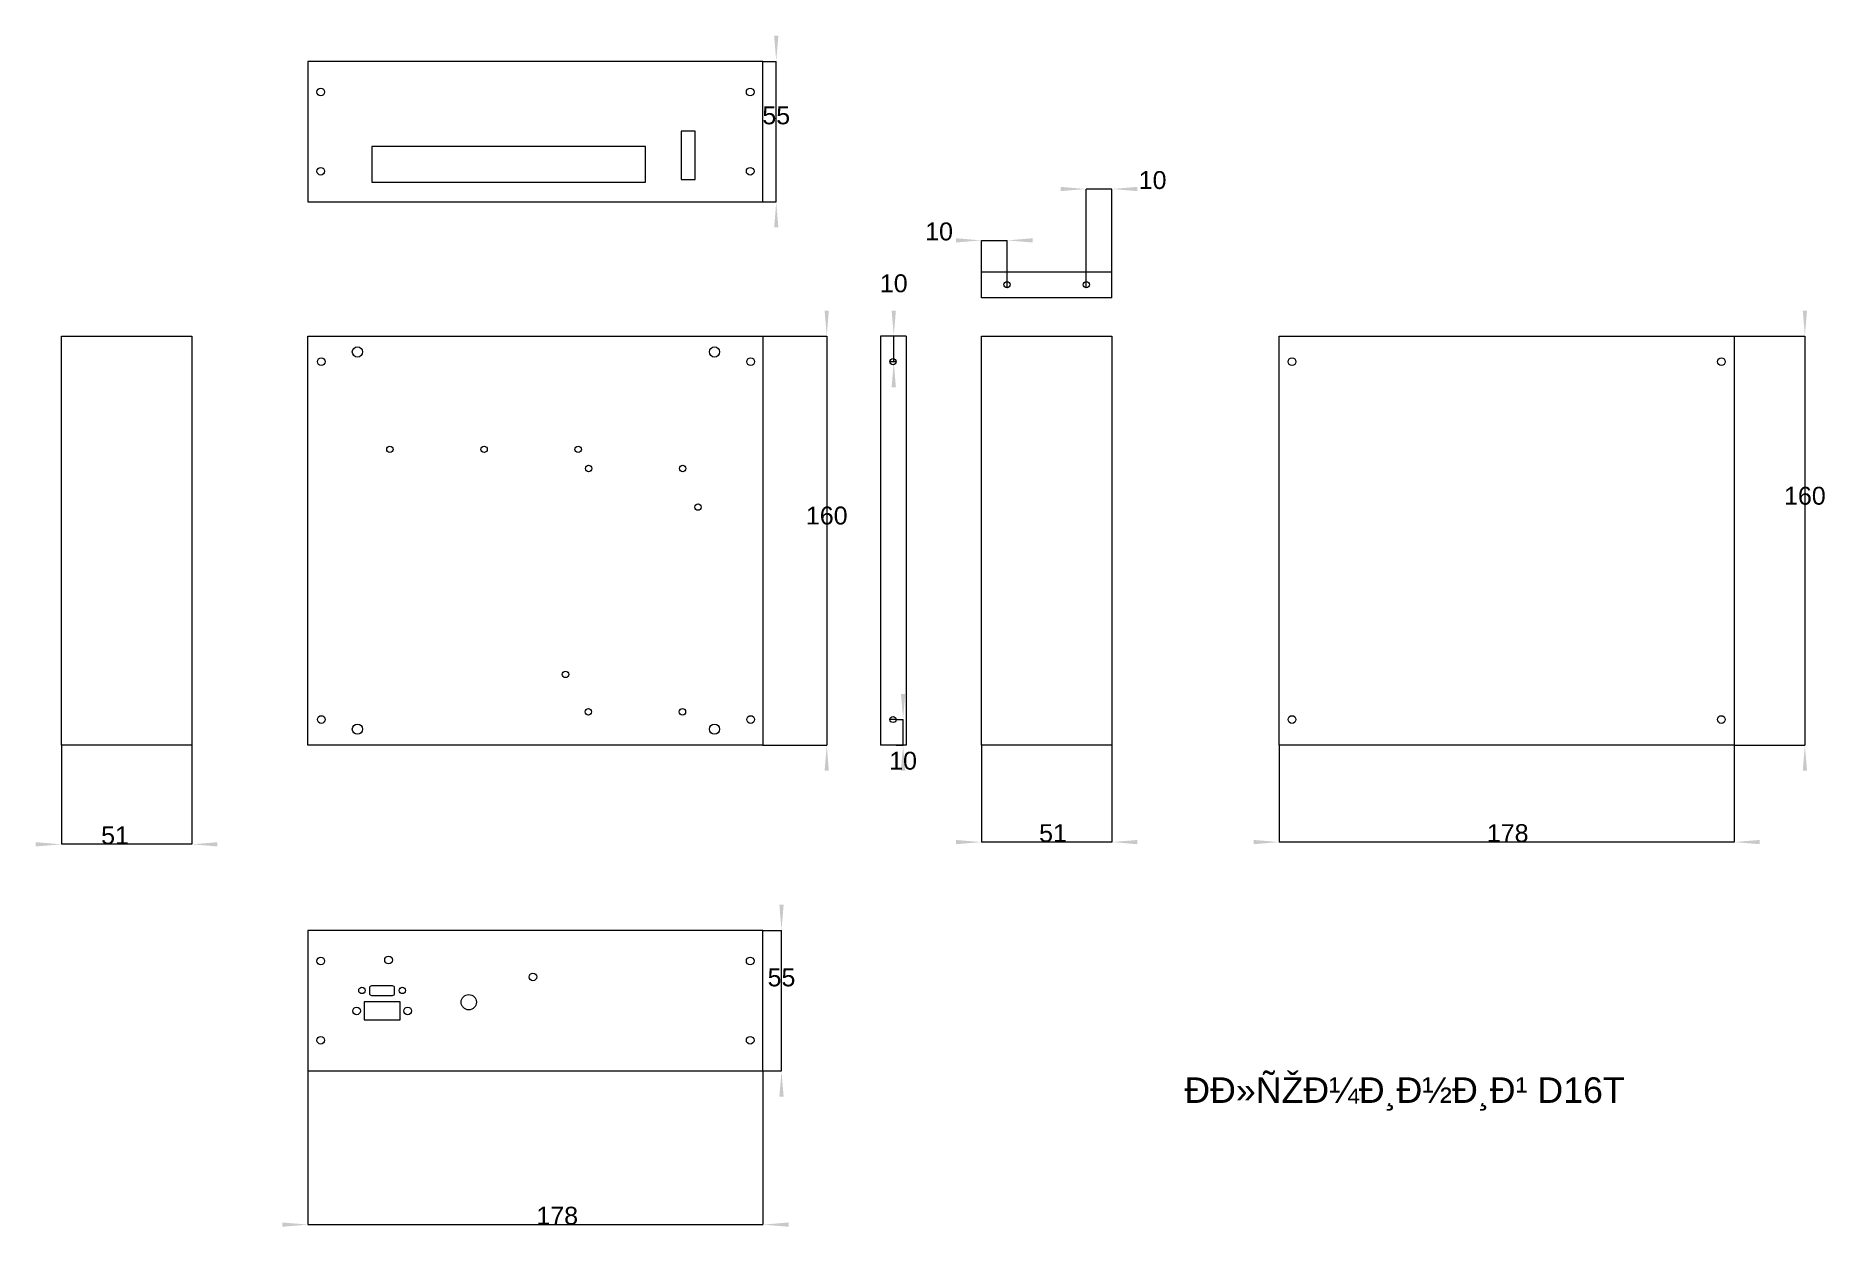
# Model space of a CAD drawing. Header units: millimetres. Extents: x 32 to 382, y 55 to 289.
import ezdxf
from ezdxf.enums import TextEntityAlignment as Align

# ---------------------------------------------------------------- set-up
doc = ezdxf.new("R2010")
doc.units = ezdxf.units.MM
doc.layers.get('0').update_dxf_attribs({"linetype": 'CONTINUOUS'})
for name, color, linetype in [('Annotation', 7, 'CONTINUOUS'), ('Dimension003', 7, 'CONTINUOUS'), ('Dimension004', 7, 'CONTINUOUS'), ('Dimension005', 7, 'CONTINUOUS'), ('Dimension006', 7, 'CONTINUOUS'), ('Dimension007', 7, 'CONTINUOUS'), ('Dimension008', 7, 'CONTINUOUS'), ('Dimension009', 7, 'CONTINUOUS'), ('Dimension010', 7, 'CONTINUOUS'), ('Dimension013', 7, 'CONTINUOUS'), ('Dimension014', 7, 'CONTINUOUS'), ('Dimension015', 7, 'CONTINUOUS'), ('Dimension016', 7, 'CONTINUOUS'), ('View001', 7, 'CONTINUOUS'), ('View002', 7, 'CONTINUOUS'), ('View003', 7, 'CONTINUOUS'), ('View004', 7, 'CONTINUOUS'), ('View005', 7, 'CONTINUOUS'), ('View006', 7, 'CONTINUOUS'), ('View007', 7, 'CONTINUOUS'), ('View008', 7, 'CONTINUOUS')]:
    doc.layers.add(name, color=color, linetype=linetype)
doc.styles.get("Standard").update_dxf_attribs({"font": 'arial.ttf'})
doc.dimstyles.get("Standard").update_dxf_attribs({"dimscale": 0, "dimtxt": 2.5, "dimasz": 2.5, "dimexe": 1.25, "dimexo": 0.625, "dimtad": 1, "dimtxsty": 'STANDARD', "dimcen": 2.5, "dimazin": 3, "dimtfac": 1, "dimtmove": 0, "dimatfit": 3})

# ---------------------------------------------------------------- blocks, each defined once
blk = doc.blocks.new('*Dimension003')
at = {"color": 0}
for points in [[(187.392, 235), (186.559, 235), (186.976, 230)], [(187.392, 145), (186.559, 145), (186.976, 150)]]:
    blk.add_solid(points, dxfattribs=at)
at = {"layer": 'Dimension003'}
for p, q in [((174.5, 230), (186.976, 230)), ((186.976, 230), (186.976, 150)), ((174.5, 150), (186.976, 150))]:
    blk.add_line(p, q, dxfattribs=at)
blk.add_text('160', height=3.5, dxfattribs=at).set_placement((186.976, 193.15), align=Align.CENTER)
blk = doc.blocks.new('*Dimension004')
at = {"color": 0}
for points in [[(212.25, 130.6), (212.25, 131.433), (217.25, 131.017)], [(247.75, 130.6), (247.75, 131.433), (242.75, 131.017)]]:
    blk.add_solid(points, dxfattribs=at)
at = {"layer": 'Dimension004'}
for p, q in [((217.25, 150), (217.25, 131.017)), ((242.75, 150), (242.75, 131.017)), ((242.75, 131.017), (217.25, 131.017))]:
    blk.add_line(p, q, dxfattribs=at)
blk.add_text('51', height=3.5, dxfattribs=at).set_placement((231.245, 131.017), align=Align.CENTER)
blk = doc.blocks.new('*Dimension005')
at = {"color": 0}
for points in [[(32.25, 130.167), (32.25, 131), (37.25, 130.583)], [(67.75, 130.167), (67.75, 131), (62.75, 130.583)]]:
    blk.add_solid(points, dxfattribs=at)
at = {"layer": 'Dimension005'}
for p, q in [((37.25, 150), (37.25, 130.583)), ((62.75, 150), (62.75, 130.583)), ((62.75, 130.583), (37.25, 130.583))]:
    blk.add_line(p, q, dxfattribs=at)
blk.add_text('51', height=3.5, dxfattribs=at).set_placement((47.7528, 130.583), align=Align.CENTER)
blk = doc.blocks.new('*Dimension006')
at = {"color": 0}
for points in [[(177.518, 288.75), (176.684, 288.75), (177.101, 283.75)], [(177.518, 251.25), (176.684, 251.25), (177.101, 256.25)]]:
    blk.add_solid(points, dxfattribs=at)
at = {"layer": 'Dimension006'}
for p, q in [((174.5, 283.75), (177.101, 283.75)), ((177.101, 256.25), (177.101, 283.75)), ((174.5, 256.25), (177.101, 256.25))]:
    blk.add_line(p, q, dxfattribs=at)
blk.add_text('55', height=3.5, dxfattribs=at).set_placement((177.101, 271.437), align=Align.CENTER)
blk = doc.blocks.new('*Dimension007')
at = {"color": 0}
for points in [[(80.5, 55.771), (80.5, 56.6044), (85.5, 56.1877)], [(179.5, 55.771), (179.5, 56.6044), (174.5, 56.1877)]]:
    blk.add_solid(points, dxfattribs=at)
at = {"layer": 'Dimension007'}
for p, q in [((85.5, 86.25), (85.5, 56.1877)), ((174.5, 86.25), (174.5, 56.1877)), ((85.5, 56.1877), (174.5, 56.1877))]:
    blk.add_line(p, q, dxfattribs=at)
blk.add_text('178', height=3.5, dxfattribs=at).set_placement((134.256, 56.1877), align=Align.CENTER)
blk = doc.blocks.new('*Dimension008')
at = {"color": 0}
for points in [[(178.545, 118.75), (177.711, 118.75), (178.128, 113.75)], [(178.545, 81.25), (177.711, 81.25), (178.128, 86.25)]]:
    blk.add_solid(points, dxfattribs=at)
at = {"layer": 'Dimension008'}
for p, q in [((174.5, 113.75), (178.128, 113.75)), ((178.128, 86.25), (178.128, 113.75)), ((174.5, 86.25), (178.128, 86.25))]:
    blk.add_line(p, q, dxfattribs=at)
blk.add_text('55', height=3.5, dxfattribs=at).set_placement((178.128, 102.802), align=Align.CENTER)
blk = doc.blocks.new('*Dimension009')
at = {"color": 0}
for points in [[(270.5, 130.605), (270.5, 131.439), (275.5, 131.022)], [(369.5, 130.605), (369.5, 131.439), (364.5, 131.022)]]:
    blk.add_solid(points, dxfattribs=at)
at = {"layer": 'Dimension009'}
for p, q in [((275.5, 150), (275.5, 131.022)), ((364.5, 150), (364.5, 131.022)), ((364.5, 131.022), (275.5, 131.022))]:
    blk.add_line(p, q, dxfattribs=at)
blk.add_text('178', height=3.5, dxfattribs=at).set_placement((320.185, 131.022), align=Align.CENTER)
blk = doc.blocks.new('*Dimension010')
at = {"color": 0}
for points in [[(378.744, 235), (377.91, 235), (378.327, 230)], [(378.744, 145), (377.91, 145), (378.327, 150)]]:
    blk.add_solid(points, dxfattribs=at)
at = {"layer": 'Dimension010'}
for p, q in [((364.5, 230), (378.327, 230)), ((378.327, 230), (378.327, 150)), ((364.5, 150), (378.327, 150))]:
    blk.add_line(p, q, dxfattribs=at)
blk.add_text('160', height=3.5, dxfattribs=at).set_placement((378.327, 197.019), align=Align.CENTER)
blk = doc.blocks.new('*Dimension013')
at = {"color": 0}
for points in [[(232.75, 259.193), (232.75, 258.36), (237.75, 258.776)], [(247.75, 259.193), (247.75, 258.36), (242.75, 258.776)]]:
    blk.add_solid(points, dxfattribs=at)
at = {"layer": 'Dimension013'}
for p, q in [((237.75, 240.053), (237.75, 258.776)), ((242.75, 258.776), (237.75, 258.776)), ((242.75, 240.053), (242.75, 258.776))]:
    blk.add_line(p, q, dxfattribs=at)
blk.add_text('10', height=3.5, dxfattribs=at).set_placement((250.728, 258.776), align=Align.CENTER)
blk = doc.blocks.new('*Dimension014')
at = {"color": 0}
for points in [[(212.25, 249.144), (212.25, 248.311), (217.25, 248.728)], [(227.25, 249.144), (227.25, 248.311), (222.25, 248.728)]]:
    blk.add_solid(points, dxfattribs=at)
at = {"layer": 'Dimension014'}
for p, q in [((217.25, 240.053), (217.25, 248.728)), ((217.25, 248.728), (222.25, 248.728)), ((222.25, 240.053), (222.25, 248.728))]:
    blk.add_line(p, q, dxfattribs=at)
blk.add_text('10', height=3.5, dxfattribs=at).set_placement((208.954, 248.728), align=Align.CENTER)
blk = doc.blocks.new('*Dimension015')
at = {"color": 0}
for points in [[(202.33, 160), (201.496, 160), (201.913, 155)], [(202.33, 145), (201.496, 145), (201.913, 150)]]:
    blk.add_solid(points, dxfattribs=at)
at = {"layer": 'Dimension015'}
for p, q in [((200.547, 155), (201.913, 155)), ((201.913, 150), (201.913, 155)), ((200.547, 150), (201.913, 150))]:
    blk.add_line(p, q, dxfattribs=at)
blk.add_text('10', height=3.5, dxfattribs=at).set_placement((201.913, 145.188), align=Align.CENTER)
blk = doc.blocks.new('*Dimension016')
at = {"color": 0}
for points in [[(199.671, 235), (200.505, 235), (200.088, 230)], [(199.671, 220), (200.505, 220), (200.088, 225)]]:
    blk.add_solid(points, dxfattribs=at)
at = {"layer": 'Dimension016'}
for p, q in [((200.547, 230), (200.088, 230)), ((200.088, 225), (200.088, 230)), ((200.547, 225), (200.088, 225))]:
    blk.add_line(p, q, dxfattribs=at)
blk.add_text('10', height=3.5, dxfattribs=at).set_placement((200.088, 238.584), align=Align.CENTER)

msp = doc.modelspace()

# ---------------------------------------------------------------- linework, layer by layer
at = {"layer": 'View001'}
for p, q in [((85.5, 230), (174.5, 230)), ((85.5, 150), (85.5, 230)), ((174.5, 230), (174.5, 150)), ((174.5, 150), (85.5, 150))]:
    msp.add_line(p, q, dxfattribs=at)
for centre, radius in [((95.1718, 226.9), 1), ((165.022, 226.9), 1), ((88.0968, 225), 0.75), ((172.097, 225), 0.75), ((101.522, 207.85), 0.625), ((119.947, 207.85), 0.625), ((138.347, 207.85), 0.625), ((140.397, 204.1), 0.625), ((158.797, 204.1), 0.625), ((161.797, 196.55), 0.625), ((135.872, 163.825), 0.625), ((88.0968, 155), 0.75), ((95.1718, 153.1), 1), ((140.347, 156.5), 0.625), ((158.747, 156.5), 0.625), ((165.022, 153.1), 1), ((172.097, 155), 0.75)]:
    msp.add_circle(centre, radius, dxfattribs=at)
at = {"layer": 'View002'}
for p, q in [((217.25, 230), (242.75, 230)), ((217.25, 150), (217.25, 230)), ((242.75, 230), (242.75, 150)), ((242.75, 150), (217.25, 150))]:
    msp.add_line(p, q, dxfattribs=at)
at = {"layer": 'View003'}
for p, q in [((37.25, 150), (37.25, 230)), ((37.25, 230), (62.75, 230)), ((62.75, 230), (62.75, 150)), ((62.75, 150), (37.25, 150))]:
    msp.add_line(p, q, dxfattribs=at)
at = {"layer": 'View004'}
for p, q in [((174.5, 283.75), (85.5, 283.75)), ((85.5, 283.75), (85.5, 256.25)), ((174.5, 256.25), (174.5, 283.75)), ((158.5, 270.11), (158.5, 260.61)), ((161.25, 270.11), (158.5, 270.11)), ((161.25, 260.61), (161.25, 270.11)), ((98, 267.119), (98, 260.119)), ((151.5, 267.119), (98, 267.119)), ((151.5, 260.119), (151.5, 267.119)), ((98, 260.119), (151.5, 260.119)), ((158.5, 260.61), (161.25, 260.61)), ((85.5, 256.25), (174.5, 256.25))]:
    msp.add_line(p, q, dxfattribs=at)
for centre in [(88, 277.75), (172, 277.75), (88, 262.25), (172, 262.25)]:
    msp.add_circle(centre, 0.75, dxfattribs=at)
at = {"layer": 'View005'}
for p, q in [((85.5, 113.75), (85.5, 86.25)), ((174.5, 113.75), (85.5, 113.75)), ((174.5, 86.25), (174.5, 113.75)), ((97.5139, 102.458), (97.5139, 101.458)), ((102.026, 102.882), (97.9378, 102.882)), ((102.45, 101.458), (102.45, 102.458)), ((103.5, 99.75), (96.5, 99.75)), ((96.5, 99.75), (96.5, 96.25)), ((97.9378, 101.034), (102.026, 101.034)), ((103.5, 96.25), (103.5, 99.75)), ((96.5, 96.25), (103.5, 96.25)), ((85.5, 86.25), (174.5, 86.25))]:
    msp.add_line(p, q, dxfattribs=at)
for centre, radius in [((101.25, 107.95), 0.75), ((88, 107.75), 0.75), ((129.5, 104.65), 0.75), ((172, 107.75), 0.75), ((96.05, 102), 0.625), ((103.95, 102), 0.625), ((95, 98), 0.75), ((105, 98), 0.75), ((116.95, 99.7), 1.5), ((88, 92.25), 0.75), ((172, 92.25), 0.75)]:
    msp.add_circle(centre, radius, dxfattribs=at)
for centre, start, end in [((97.9378, 102.458), 90, 180), ((102.026, 102.458), 0, 90), ((97.9378, 101.458), 180, -90), ((102.026, 101.458), -90, 0)]:
    msp.add_arc(centre, 0.4239, start, end, dxfattribs=at)
at = {"layer": 'View006'}
for p, q in [((275.5, 230), (364.5, 230)), ((275.5, 150), (275.5, 230)), ((364.5, 230), (364.5, 150)), ((364.5, 150), (275.5, 150))]:
    msp.add_line(p, q, dxfattribs=at)
for centre in [(278, 225), (362, 225), (278, 155), (362, 155)]:
    msp.add_circle(centre, 0.75, dxfattribs=at)
at = {"layer": 'View007'}
for p, q in [((202.5, 230), (197.5, 230)), ((197.5, 230), (197.5, 150)), ((202.5, 230), (202.5, 150)), ((200.547, 225), (199.347, 225)), ((200.547, 155), (199.347, 155)), ((202.5, 150), (197.5, 150))]:
    msp.add_line(p, q, dxfattribs=at)
for centre in [(199.947, 225), (199.947, 155)]:
    msp.add_circle(centre, 0.6, dxfattribs=at)
at = {"layer": 'View008'}
for p, q in [((217.25, 237.5), (217.25, 242.5)), ((242.75, 242.5), (217.25, 242.5)), ((242.75, 237.5), (242.75, 242.5)), ((222.25, 239.453), (222.25, 240.653)), ((237.75, 239.453), (237.75, 240.653)), ((242.75, 237.5), (217.25, 237.5))]:
    msp.add_line(p, q, dxfattribs=at)
for centre in [(222.25, 240.053), (237.75, 240.053)]:
    msp.add_circle(centre, 0.6, dxfattribs=at)

# ---------------------------------------------------------------- texts
at = {"layer": 'Annotation'}
msp.add_text('ÐÐ»ÑŽÐ¼Ð¸Ð½Ð¸Ð¹ D16T', height=5, dxfattribs=at).set_placement((300, 80), align=Align.CENTER)

# ---------------------------------------------------------------- dimensions: what is measured, and where the dimension line sits
at = {"layer": 'Dimension003'}
dim = msp.add_linear_dim(base=(186.976, 193.15), p1=(174.5, 230), p2=(174.5, 150), angle=90, text='160', dimstyle='STANDARD', dxfattribs=at)
dim.commit()
dim.dimension.update_dxf_attribs({"geometry": '*Dimension003', "text_midpoint": (181.976, 193.15)})
at = {"layer": 'Dimension004'}
dim = msp.add_linear_dim(base=(231.245, 131.017), p1=(242.75, 150), p2=(217.25, 150), text='51', dimstyle='STANDARD', dxfattribs=at)
dim.commit()
dim.dimension.update_dxf_attribs({"geometry": '*Dimension004', "text_midpoint": (231.245, 126.017)})
at = {"layer": 'Dimension005'}
dim = msp.add_linear_dim(base=(47.7528, 130.583), p1=(62.75, 150), p2=(37.25, 150), text='51', dimstyle='STANDARD', dxfattribs=at)
dim.commit()
dim.dimension.update_dxf_attribs({"geometry": '*Dimension005', "text_midpoint": (47.7528, 125.583)})
at = {"layer": 'Dimension006'}
dim = msp.add_linear_dim(base=(177.101, 271.437), p1=(174.5, 256.25), p2=(174.5, 283.75), angle=90, text='55', dimstyle='STANDARD', dxfattribs=at)
dim.commit()
dim.dimension.update_dxf_attribs({"geometry": '*Dimension006', "text_midpoint": (182.101, 271.437)})
at = {"layer": 'Dimension007'}
dim = msp.add_linear_dim(base=(134.256, 56.1877), p1=(85.5, 86.25), p2=(174.5, 86.25), text='178', dimstyle='STANDARD', dxfattribs=at)
dim.commit()
dim.dimension.update_dxf_attribs({"geometry": '*Dimension007', "text_midpoint": (134.256, 61.1877)})
at = {"layer": 'Dimension008'}
dim = msp.add_linear_dim(base=(178.128, 102.802), p1=(174.5, 86.25), p2=(174.5, 113.75), angle=90, text='55', dimstyle='STANDARD', dxfattribs=at)
dim.commit()
dim.dimension.update_dxf_attribs({"geometry": '*Dimension008', "text_midpoint": (183.128, 102.802)})
at = {"layer": 'Dimension009'}
dim = msp.add_linear_dim(base=(320.185, 131.022), p1=(364.5, 150), p2=(275.5, 150), text='178', dimstyle='STANDARD', dxfattribs=at)
dim.commit()
dim.dimension.update_dxf_attribs({"geometry": '*Dimension009', "text_midpoint": (320.185, 126.022)})
at = {"layer": 'Dimension010'}
dim = msp.add_linear_dim(base=(378.327, 197.019), p1=(364.5, 230), p2=(364.5, 150), angle=90, text='160', dimstyle='STANDARD', dxfattribs=at)
dim.commit()
dim.dimension.update_dxf_attribs({"geometry": '*Dimension010', "text_midpoint": (373.327, 197.019)})
at = {"layer": 'Dimension013'}
dim = msp.add_linear_dim(base=(250.728, 258.776), p1=(242.75, 240.053), p2=(237.75, 240.053), text='10', dimstyle='STANDARD', dxfattribs=at)
dim.commit()
dim.dimension.update_dxf_attribs({"geometry": '*Dimension013', "text_midpoint": (250.728, 253.776)})
at = {"layer": 'Dimension014'}
dim = msp.add_linear_dim(base=(208.954, 248.728), p1=(217.25, 240.053), p2=(222.25, 240.053), text='10', dimstyle='STANDARD', dxfattribs=at)
dim.commit()
dim.dimension.update_dxf_attribs({"geometry": '*Dimension014', "text_midpoint": (208.954, 253.728)})
at = {"layer": 'Dimension015'}
dim = msp.add_linear_dim(base=(201.913, 145.188), p1=(200.547, 150), p2=(200.547, 155), angle=90, text='10', dimstyle='STANDARD', dxfattribs=at)
dim.commit()
dim.dimension.update_dxf_attribs({"geometry": '*Dimension015', "text_midpoint": (206.913, 145.188)})
at = {"layer": 'Dimension016'}
dim = msp.add_linear_dim(base=(200.088, 238.584), p1=(200.547, 225), p2=(200.547, 230), angle=90, text='10', dimstyle='STANDARD', dxfattribs=at)
dim.commit()
dim.dimension.update_dxf_attribs({"geometry": '*Dimension016', "text_midpoint": (205.088, 238.584)})

doc.saveas('drawing.dxf')
